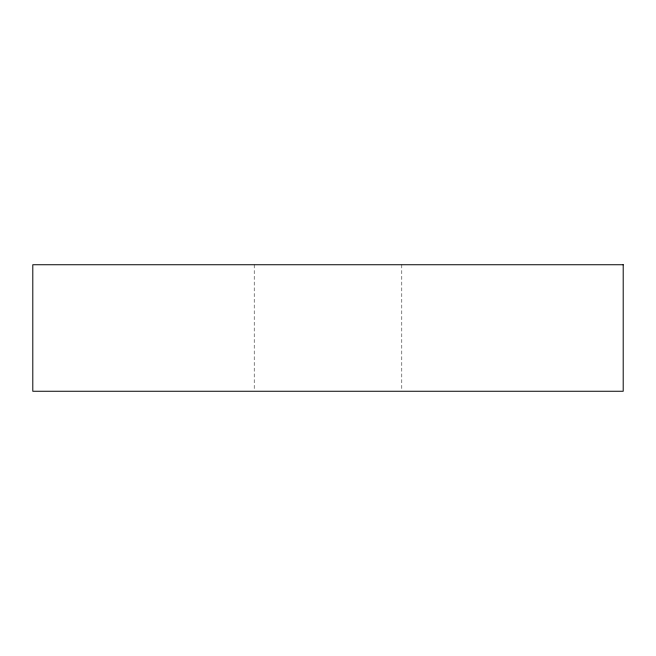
<?xml version="1.0" encoding="UTF-8"?>
<svg xmlns="http://www.w3.org/2000/svg" width="656" height="656" viewBox="0 0 656 656"><rect width="100%" height="100%" fill="white"/><g stroke="black" fill="none" stroke-linecap="round" stroke-linejoin="round"><path stroke-width="0.49" stroke-dasharray="3.28 2.46" d="M401.8 264.745L401.8 390.238M254.2 264.745L254.2 390.238"/><path stroke-width="0.98" d="M623.2 264.745L32.8 264.745L32.8 391.255L623.2 391.255L623.2 264.745"/></g></svg>
